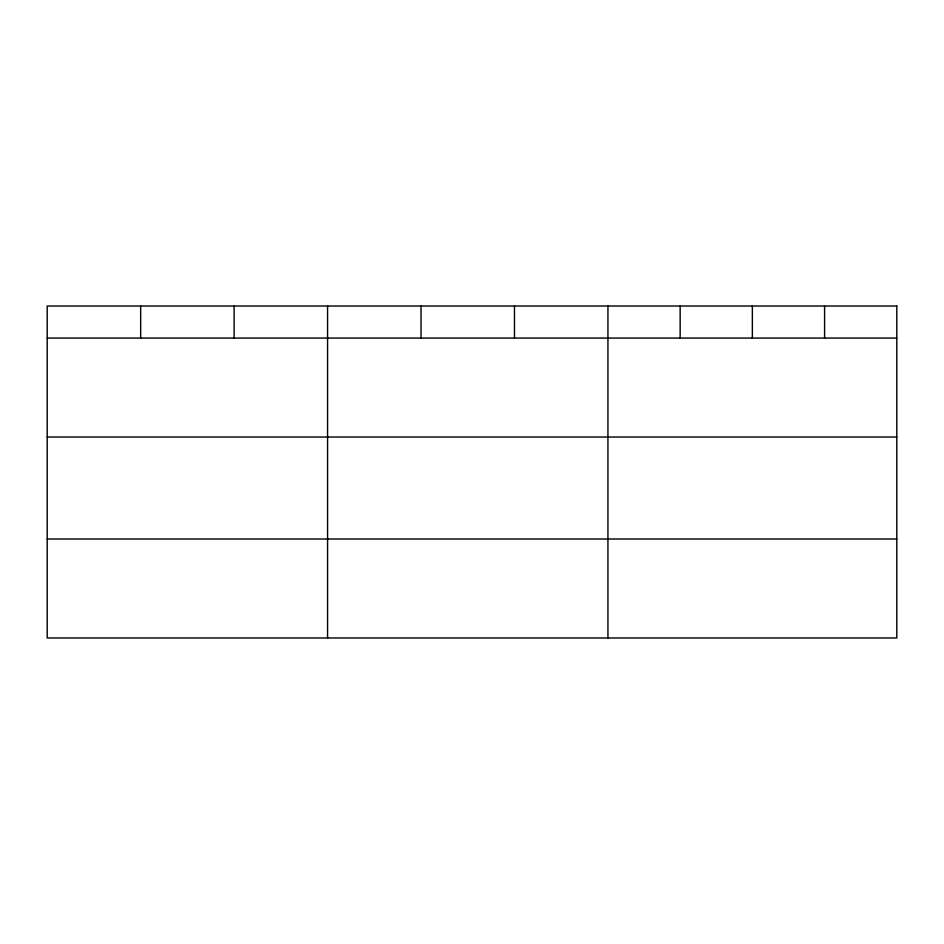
<?xml version="1.0" encoding="UTF-8"?>
<svg xmlns="http://www.w3.org/2000/svg" width="944" height="944" viewBox="0 0 944 944"><rect width="100%" height="100%" fill="white"/><g stroke="black" fill="none" stroke-linecap="round" stroke-linejoin="round"><path stroke-width="1.42" d="M47.2 338.07L896.8 338.07M47.2 437.037L896.8 437.037M47.2 539.012L896.8 539.012M824.584 306.021L824.584 338.07M752.368 306.021L752.368 338.07M680.152 306.021L680.152 338.07M607.936 306.021L607.936 637.979M514.48 306.021L514.48 338.07M421.024 306.021L421.024 338.07M327.568 306.021L327.568 637.979M234.112 306.021L234.112 338.07M140.656 306.021L140.656 338.07M896.8 306.021L47.2 306.021L47.2 637.979L896.8 637.979L896.8 306.021"/></g></svg>
